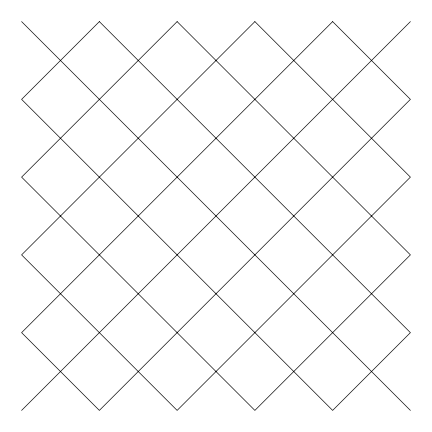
<?xml version="1.0" encoding="UTF-8"?>
<svg xmlns="http://www.w3.org/2000/svg" width="432" height="432" viewBox="0 0 432 432"><rect width="100%" height="100%" fill="white"/><g stroke="black" fill="none" stroke-linecap="round" stroke-linejoin="round"><path stroke-width="0.65" d="M21.6 410.4L410.4 21.6M21.6 21.6L410.4 410.4M99.36 21.6L21.6 99.36L332.64 410.4L410.4 332.64L99.36 21.6M177.12 21.6L21.6 177.12L254.88 410.4L410.4 254.88L177.12 21.6M254.88 21.6L21.6 254.88L177.12 410.4L410.4 177.12L254.88 21.6M332.64 21.6L21.6 332.64L99.36 410.4L410.4 99.36L332.64 21.6"/></g></svg>
